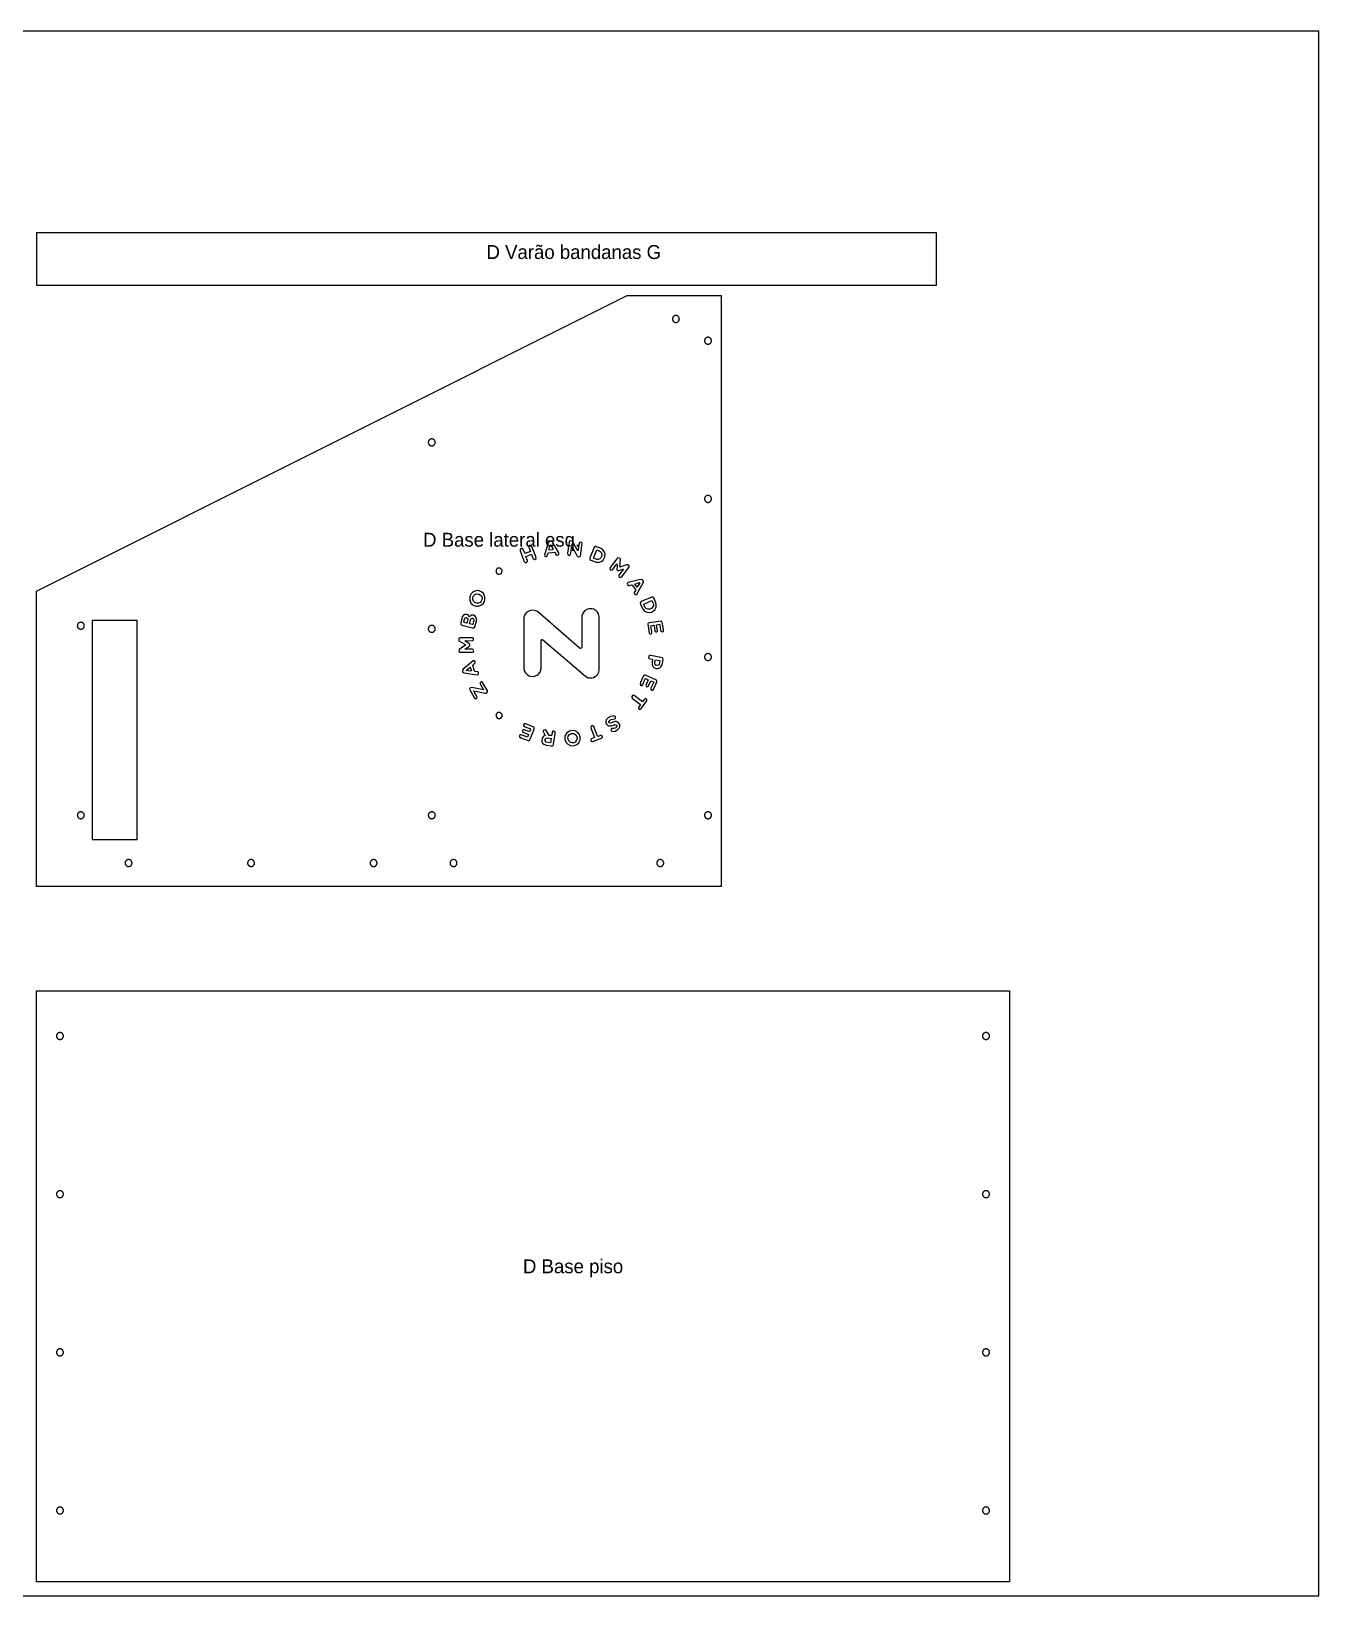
# Model space of a CAD drawing. Header units: millimetres. Extents: x 0 to 2750, y 0 to 900.
# Drawn here: x 559 to 1300, y 0 to 900 of the extents above; entities that cross this region are included whole.
import ezdxf

# ---------------------------------------------------------------- set-up
doc = ezdxf.new("R2010")
doc.units = ezdxf.units.MM
for name, color, linetype in [('CORTE_EXTERNO', 1, 'Continuous'), ('CORTE_INTERNO', 5, 'Continuous'), ('ETIQUETAS_NAO_CORTAR', 8, 'Continuous'), ('GRAVACAO', 3, 'Continuous'), ('MESA_NAO_CORTAR', 8, 'Continuous')]:
    doc.layers.add(name, color=color, linetype=linetype)

msp = doc.modelspace()

# ---------------------------------------------------------------- linework, layer by layer
at = {"layer": 'CORTE_EXTERNO'}
for points in [[(1080, 754), (1080, 784), (562, 784), (562, 754), (1080, 754)], [(562, 408), (562, 578), (902, 748), (956, 748), (956, 408), (562, 408)], [(1122, 8), (562, 8), (562, 348), (1122, 348), (1122, 8)]]:
    msp.add_lwpolyline(points, close=True, dxfattribs=at)
at = {"layer": 'CORTE_INTERNO'}
for points in [[(928.89, 736.16), (928.73, 736.05), (928.59, 735.91), (928.45, 735.77), (928.34, 735.61), (928.24, 735.44), (928.15, 735.27), (928.09, 735.08), (928.04, 734.89), (928.01, 734.7), (928, 734.5), (928.01, 734.3), (928.04, 734.11), (928.09, 733.92), (928.15, 733.73), (928.24, 733.56), (928.34, 733.39), (928.45, 733.23), (928.59, 733.09), (928.73, 732.95), (928.89, 732.84), (929.06, 732.74), (929.23, 732.65), (929.42, 732.59), (929.61, 732.54), (929.8, 732.51), (930, 732.5), (930.2, 732.51), (930.39, 732.54), (930.58, 732.59), (930.77, 732.65), (930.94, 732.74), (931.11, 732.84), (931.27, 732.95), (931.41, 733.09), (931.55, 733.23), (931.66, 733.39), (931.76, 733.56), (931.85, 733.73), (931.91, 733.92), (931.96, 734.11), (931.99, 734.3), (932, 734.5), (931.99, 734.7), (931.96, 734.89), (931.91, 735.08), (931.85, 735.27), (931.76, 735.44), (931.66, 735.61), (931.55, 735.77), (931.41, 735.91), (931.27, 736.05), (931.11, 736.16), (930.94, 736.26), (930.77, 736.35), (930.58, 736.41), (930.39, 736.46), (930.2, 736.49), (930, 736.5), (929.8, 736.49), (929.61, 736.46), (929.42, 736.41), (929.23, 736.35), (929.06, 736.26), (928.89, 736.16)], [(946.65, 722.77), (946.59, 722.58), (946.54, 722.39), (946.51, 722.2), (946.5, 722), (946.51, 721.8), (946.54, 721.61), (946.59, 721.42), (946.65, 721.23), (946.74, 721.06), (946.84, 720.89), (946.95, 720.73), (947.09, 720.59), (947.23, 720.45), (947.39, 720.34), (947.56, 720.24), (947.73, 720.15), (947.92, 720.09), (948.11, 720.04), (948.3, 720.01), (948.5, 720), (948.7, 720.01), (948.89, 720.04), (949.08, 720.09), (949.27, 720.15), (949.44, 720.24), (949.61, 720.34), (949.77, 720.45), (949.91, 720.59), (950.05, 720.73), (950.16, 720.89), (950.26, 721.06), (950.35, 721.23), (950.41, 721.42), (950.46, 721.61), (950.49, 721.8), (950.5, 722), (950.49, 722.2), (950.46, 722.39), (950.41, 722.58), (950.35, 722.77), (950.26, 722.94), (950.16, 723.11), (950.05, 723.27), (949.91, 723.41), (949.77, 723.55), (949.61, 723.66), (949.44, 723.76), (949.27, 723.85), (949.08, 723.91), (948.89, 723.96), (948.7, 723.99), (948.5, 724), (948.3, 723.99), (948.11, 723.96), (947.92, 723.91), (947.73, 723.85), (947.56, 723.76), (947.39, 723.66), (947.23, 723.55), (947.09, 723.41), (946.95, 723.27), (946.84, 723.11), (946.74, 722.94), (946.65, 722.77)], [(789.3, 665.49), (789.11, 665.46), (788.92, 665.41), (788.73, 665.35), (788.56, 665.26), (788.39, 665.16), (788.23, 665.05), (788.09, 664.91), (787.95, 664.77), (787.84, 664.61), (787.74, 664.44), (787.65, 664.27), (787.59, 664.08), (787.54, 663.89), (787.51, 663.7), (787.5, 663.5), (787.51, 663.3), (787.54, 663.11), (787.59, 662.92), (787.65, 662.73), (787.74, 662.56), (787.84, 662.39), (787.95, 662.23), (788.09, 662.09), (788.23, 661.95), (788.39, 661.84), (788.56, 661.74), (788.73, 661.65), (788.92, 661.59), (789.11, 661.54), (789.3, 661.51), (789.5, 661.5), (789.7, 661.51), (789.89, 661.54), (790.08, 661.59), (790.27, 661.65), (790.44, 661.74), (790.61, 661.84), (790.77, 661.95), (790.91, 662.09), (791.05, 662.23), (791.16, 662.39), (791.26, 662.56), (791.35, 662.73), (791.41, 662.92), (791.46, 663.11), (791.49, 663.3), (791.5, 663.5), (791.49, 663.7), (791.46, 663.89), (791.41, 664.08), (791.35, 664.27), (791.26, 664.44), (791.16, 664.61), (791.05, 664.77), (790.91, 664.91), (790.77, 665.05), (790.61, 665.16), (790.44, 665.26), (790.27, 665.35), (790.08, 665.41), (789.89, 665.46), (789.7, 665.49), (789.5, 665.5), (789.3, 665.49)], [(946.59, 631.58), (946.54, 631.39), (946.51, 631.2), (946.5, 631), (946.51, 630.8), (946.54, 630.61), (946.59, 630.42), (946.65, 630.23), (946.74, 630.06), (946.84, 629.89), (946.95, 629.73), (947.09, 629.59), (947.23, 629.45), (947.39, 629.34), (947.56, 629.24), (947.73, 629.15), (947.92, 629.09), (948.11, 629.04), (948.3, 629.01), (948.5, 629), (948.7, 629.01), (948.89, 629.04), (949.08, 629.09), (949.27, 629.15), (949.44, 629.24), (949.61, 629.34), (949.77, 629.45), (949.91, 629.59), (950.05, 629.73), (950.16, 629.89), (950.26, 630.06), (950.35, 630.23), (950.41, 630.42), (950.46, 630.61), (950.49, 630.8), (950.5, 631), (950.49, 631.2), (950.46, 631.39), (950.41, 631.58), (950.35, 631.77), (950.26, 631.94), (950.16, 632.11), (950.05, 632.27), (949.91, 632.41), (949.77, 632.55), (949.61, 632.66), (949.44, 632.76), (949.27, 632.85), (949.08, 632.91), (948.89, 632.96), (948.7, 632.99), (948.5, 633), (948.3, 632.99), (948.11, 632.96), (947.92, 632.91), (947.73, 632.85), (947.56, 632.76), (947.39, 632.66), (947.23, 632.55), (947.09, 632.41), (946.95, 632.27), (946.84, 632.11), (946.74, 631.94), (946.65, 631.77), (946.59, 631.58)], [(586.73, 559.85), (586.56, 559.76), (586.39, 559.66), (586.23, 559.55), (586.09, 559.41), (585.95, 559.27), (585.84, 559.11), (585.74, 558.94), (585.65, 558.77), (585.59, 558.58), (585.54, 558.39), (585.51, 558.2), (585.5, 558), (585.51, 557.8), (585.54, 557.61), (585.59, 557.42), (585.65, 557.23), (585.74, 557.06), (585.84, 556.89), (585.95, 556.73), (586.09, 556.59), (586.23, 556.45), (586.39, 556.34), (586.56, 556.24), (586.73, 556.15), (586.92, 556.09), (587.11, 556.04), (587.3, 556.01), (587.5, 556), (587.7, 556.01), (587.89, 556.04), (588.08, 556.09), (588.27, 556.15), (588.44, 556.24), (588.61, 556.34), (588.77, 556.45), (588.91, 556.59), (589.05, 556.73), (589.16, 556.89), (589.26, 557.06), (589.35, 557.23), (589.41, 557.42), (589.46, 557.61), (589.49, 557.8), (589.5, 558), (589.49, 558.2), (589.46, 558.39), (589.41, 558.58), (589.35, 558.77), (589.26, 558.94), (589.16, 559.11), (589.05, 559.27), (588.91, 559.41), (588.77, 559.55), (588.61, 559.66), (588.44, 559.76), (588.27, 559.85), (588.08, 559.91), (587.89, 559.96), (587.7, 559.99), (587.5, 560), (587.3, 559.99), (587.11, 559.96), (586.92, 559.91), (586.73, 559.85)], [(620, 561), (594, 561), (594, 435), (620, 435), (620, 561)], [(789.11, 558.21), (788.92, 558.16), (788.73, 558.1), (788.56, 558.01), (788.39, 557.91), (788.23, 557.8), (788.09, 557.66), (787.95, 557.52), (787.84, 557.36), (787.74, 557.19), (787.65, 557.02), (787.59, 556.83), (787.54, 556.64), (787.51, 556.45), (787.5, 556.25), (787.51, 556.05), (787.54, 555.86), (787.59, 555.67), (787.65, 555.48), (787.74, 555.31), (787.84, 555.14), (787.95, 554.98), (788.09, 554.84), (788.23, 554.7), (788.39, 554.59), (788.56, 554.49), (788.73, 554.4), (788.92, 554.34), (789.11, 554.29), (789.3, 554.26), (789.5, 554.25), (789.7, 554.26), (789.89, 554.29), (790.08, 554.34), (790.27, 554.4), (790.44, 554.49), (790.61, 554.59), (790.77, 554.7), (790.91, 554.84), (791.05, 554.98), (791.16, 555.14), (791.26, 555.31), (791.35, 555.48), (791.41, 555.67), (791.46, 555.86), (791.49, 556.05), (791.5, 556.25), (791.49, 556.45), (791.46, 556.64), (791.41, 556.83), (791.35, 557.02), (791.26, 557.19), (791.16, 557.36), (791.05, 557.52), (790.91, 557.66), (790.77, 557.8), (790.61, 557.91), (790.44, 558.01), (790.27, 558.1), (790.08, 558.16), (789.89, 558.21), (789.7, 558.24), (789.5, 558.25), (789.3, 558.24), (789.11, 558.21)], [(946.54, 540.39), (946.51, 540.2), (946.5, 540), (946.51, 539.8), (946.54, 539.61), (946.59, 539.42), (946.65, 539.23), (946.74, 539.06), (946.84, 538.89), (946.95, 538.73), (947.09, 538.59), (947.23, 538.45), (947.39, 538.34), (947.56, 538.24), (947.73, 538.15), (947.92, 538.09), (948.11, 538.04), (948.3, 538.01), (948.5, 538), (948.7, 538.01), (948.89, 538.04), (949.08, 538.09), (949.27, 538.15), (949.44, 538.24), (949.61, 538.34), (949.77, 538.45), (949.91, 538.59), (950.05, 538.73), (950.16, 538.89), (950.26, 539.06), (950.35, 539.23), (950.41, 539.42), (950.46, 539.61), (950.49, 539.8), (950.5, 540), (950.49, 540.2), (950.46, 540.39), (950.41, 540.58), (950.35, 540.77), (950.26, 540.94), (950.16, 541.11), (950.05, 541.27), (949.91, 541.41), (949.77, 541.55), (949.61, 541.66), (949.44, 541.76), (949.27, 541.85), (949.08, 541.91), (948.89, 541.96), (948.7, 541.99), (948.5, 542), (948.3, 541.99), (948.11, 541.96), (947.92, 541.91), (947.73, 541.85), (947.56, 541.76), (947.39, 541.66), (947.23, 541.55), (947.09, 541.41), (946.95, 541.27), (946.84, 541.11), (946.74, 540.94), (946.65, 540.77), (946.59, 540.58), (946.54, 540.39)], [(586.56, 450.76), (586.39, 450.66), (586.23, 450.55), (586.09, 450.41), (585.95, 450.27), (585.84, 450.11), (585.74, 449.94), (585.65, 449.77), (585.59, 449.58), (585.54, 449.39), (585.51, 449.2), (585.5, 449), (585.51, 448.8), (585.54, 448.61), (585.59, 448.42), (585.65, 448.23), (585.74, 448.06), (585.84, 447.89), (585.95, 447.73), (586.09, 447.59), (586.23, 447.45), (586.39, 447.34), (586.56, 447.24), (586.73, 447.15), (586.92, 447.09), (587.11, 447.04), (587.3, 447.01), (587.5, 447), (587.7, 447.01), (587.89, 447.04), (588.08, 447.09), (588.27, 447.15), (588.44, 447.24), (588.61, 447.34), (588.77, 447.45), (588.91, 447.59), (589.05, 447.73), (589.16, 447.89), (589.26, 448.06), (589.35, 448.23), (589.41, 448.42), (589.46, 448.61), (589.49, 448.8), (589.5, 449), (589.49, 449.2), (589.46, 449.39), (589.41, 449.58), (589.35, 449.77), (589.26, 449.94), (589.16, 450.11), (589.05, 450.27), (588.91, 450.41), (588.77, 450.55), (588.61, 450.66), (588.44, 450.76), (588.27, 450.85), (588.08, 450.91), (587.89, 450.96), (587.7, 450.99), (587.5, 451), (587.3, 450.99), (587.11, 450.96), (586.92, 450.91), (586.73, 450.85), (586.56, 450.76)], [(788.92, 450.91), (788.73, 450.85), (788.56, 450.76), (788.39, 450.66), (788.23, 450.55), (788.09, 450.41), (787.95, 450.27), (787.84, 450.11), (787.74, 449.94), (787.65, 449.77), (787.59, 449.58), (787.54, 449.39), (787.51, 449.2), (787.5, 449), (787.51, 448.8), (787.54, 448.61), (787.59, 448.42), (787.65, 448.23), (787.74, 448.06), (787.84, 447.89), (787.95, 447.73), (788.09, 447.59), (788.23, 447.45), (788.39, 447.34), (788.56, 447.24), (788.73, 447.15), (788.92, 447.09), (789.11, 447.04), (789.3, 447.01), (789.5, 447), (789.7, 447.01), (789.89, 447.04), (790.08, 447.09), (790.27, 447.15), (790.44, 447.24), (790.61, 447.34), (790.77, 447.45), (790.91, 447.59), (791.05, 447.73), (791.16, 447.89), (791.26, 448.06), (791.35, 448.23), (791.41, 448.42), (791.46, 448.61), (791.49, 448.8), (791.5, 449), (791.49, 449.2), (791.46, 449.39), (791.41, 449.58), (791.35, 449.77), (791.26, 449.94), (791.16, 450.11), (791.05, 450.27), (790.91, 450.41), (790.77, 450.55), (790.61, 450.66), (790.44, 450.76), (790.27, 450.85), (790.08, 450.91), (789.89, 450.96), (789.7, 450.99), (789.5, 451), (789.3, 450.99), (789.11, 450.96), (788.92, 450.91)], [(946.51, 449.2), (946.5, 449), (946.51, 448.8), (946.54, 448.61), (946.59, 448.42), (946.65, 448.23), (946.74, 448.06), (946.84, 447.89), (946.95, 447.73), (947.09, 447.59), (947.23, 447.45), (947.39, 447.34), (947.56, 447.24), (947.73, 447.15), (947.92, 447.09), (948.11, 447.04), (948.3, 447.01), (948.5, 447), (948.7, 447.01), (948.89, 447.04), (949.08, 447.09), (949.27, 447.15), (949.44, 447.24), (949.61, 447.34), (949.77, 447.45), (949.91, 447.59), (950.05, 447.73), (950.16, 447.89), (950.26, 448.06), (950.35, 448.23), (950.41, 448.42), (950.46, 448.61), (950.49, 448.8), (950.5, 449), (950.49, 449.2), (950.46, 449.39), (950.41, 449.58), (950.35, 449.77), (950.26, 449.94), (950.16, 450.11), (950.05, 450.27), (949.91, 450.41), (949.77, 450.55), (949.61, 450.66), (949.44, 450.76), (949.27, 450.85), (949.08, 450.91), (948.89, 450.96), (948.7, 450.99), (948.5, 451), (948.3, 450.99), (948.11, 450.96), (947.92, 450.91), (947.73, 450.85), (947.56, 450.76), (947.39, 450.66), (947.23, 450.55), (947.09, 450.41), (946.95, 450.27), (946.84, 450.11), (946.74, 449.94), (946.65, 449.77), (946.59, 449.58), (946.54, 449.39), (946.51, 449.2)], [(613.73, 423.05), (613.59, 422.91), (613.45, 422.77), (613.34, 422.61), (613.24, 422.44), (613.15, 422.27), (613.09, 422.08), (613.04, 421.89), (613.01, 421.7), (613, 421.5), (613.01, 421.3), (613.04, 421.11), (613.09, 420.92), (613.15, 420.73), (613.24, 420.56), (613.34, 420.39), (613.45, 420.23), (613.59, 420.09), (613.73, 419.95), (613.89, 419.84), (614.06, 419.74), (614.23, 419.65), (614.42, 419.59), (614.61, 419.54), (614.8, 419.51), (615, 419.5), (615.2, 419.51), (615.39, 419.54), (615.58, 419.59), (615.77, 419.65), (615.94, 419.74), (616.11, 419.84), (616.27, 419.95), (616.41, 420.09), (616.55, 420.23), (616.66, 420.39), (616.76, 420.56), (616.85, 420.73), (616.91, 420.92), (616.96, 421.11), (616.99, 421.3), (617, 421.5), (616.99, 421.7), (616.96, 421.89), (616.91, 422.08), (616.85, 422.27), (616.76, 422.44), (616.66, 422.61), (616.55, 422.77), (616.41, 422.91), (616.27, 423.05), (616.11, 423.16), (615.94, 423.26), (615.77, 423.35), (615.58, 423.41), (615.39, 423.46), (615.2, 423.49), (615, 423.5), (614.8, 423.49), (614.61, 423.46), (614.42, 423.41), (614.23, 423.35), (614.06, 423.26), (613.89, 423.16), (613.73, 423.05)], [(684.09, 422.91), (683.95, 422.77), (683.84, 422.61), (683.74, 422.44), (683.65, 422.27), (683.59, 422.08), (683.54, 421.89), (683.51, 421.7), (683.5, 421.5), (683.51, 421.3), (683.54, 421.11), (683.59, 420.92), (683.65, 420.73), (683.74, 420.56), (683.84, 420.39), (683.95, 420.23), (684.09, 420.09), (684.23, 419.95), (684.39, 419.84), (684.56, 419.74), (684.73, 419.65), (684.92, 419.59), (685.11, 419.54), (685.3, 419.51), (685.5, 419.5), (685.7, 419.51), (685.89, 419.54), (686.08, 419.59), (686.27, 419.65), (686.44, 419.74), (686.61, 419.84), (686.77, 419.95), (686.91, 420.09), (687.05, 420.23), (687.16, 420.39), (687.26, 420.56), (687.35, 420.73), (687.41, 420.92), (687.46, 421.11), (687.49, 421.3), (687.5, 421.5), (687.49, 421.7), (687.46, 421.89), (687.41, 422.08), (687.35, 422.27), (687.26, 422.44), (687.16, 422.61), (687.05, 422.77), (686.91, 422.91), (686.77, 423.05), (686.61, 423.16), (686.44, 423.26), (686.27, 423.35), (686.08, 423.41), (685.89, 423.46), (685.7, 423.49), (685.5, 423.5), (685.3, 423.49), (685.11, 423.46), (684.92, 423.41), (684.73, 423.35), (684.56, 423.26), (684.39, 423.16), (684.23, 423.05), (684.09, 422.91)], [(754.45, 422.77), (754.34, 422.61), (754.24, 422.44), (754.15, 422.27), (754.09, 422.08), (754.04, 421.89), (754.01, 421.7), (754, 421.5), (754.01, 421.3), (754.04, 421.11), (754.09, 420.92), (754.15, 420.73), (754.24, 420.56), (754.34, 420.39), (754.45, 420.23), (754.59, 420.09), (754.73, 419.95), (754.89, 419.84), (755.06, 419.74), (755.23, 419.65), (755.42, 419.59), (755.61, 419.54), (755.8, 419.51), (756, 419.5), (756.2, 419.51), (756.39, 419.54), (756.58, 419.59), (756.77, 419.65), (756.94, 419.74), (757.11, 419.84), (757.27, 419.95), (757.41, 420.09), (757.55, 420.23), (757.66, 420.39), (757.76, 420.56), (757.85, 420.73), (757.91, 420.92), (757.96, 421.11), (757.99, 421.3), (758, 421.5), (757.99, 421.7), (757.96, 421.89), (757.91, 422.08), (757.85, 422.27), (757.76, 422.44), (757.66, 422.61), (757.55, 422.77), (757.41, 422.91), (757.27, 423.05), (757.11, 423.16), (756.94, 423.26), (756.77, 423.35), (756.58, 423.41), (756.39, 423.46), (756.2, 423.49), (756, 423.5), (755.8, 423.49), (755.61, 423.46), (755.42, 423.41), (755.23, 423.35), (755.06, 423.26), (754.89, 423.16), (754.73, 423.05), (754.59, 422.91), (754.45, 422.77)], [(800.34, 422.61), (800.24, 422.44), (800.15, 422.27), (800.09, 422.08), (800.04, 421.89), (800.01, 421.7), (800, 421.5), (800.01, 421.3), (800.04, 421.11), (800.09, 420.92), (800.15, 420.73), (800.24, 420.56), (800.34, 420.39), (800.45, 420.23), (800.59, 420.09), (800.73, 419.95), (800.89, 419.84), (801.06, 419.74), (801.23, 419.65), (801.42, 419.59), (801.61, 419.54), (801.8, 419.51), (802, 419.5), (802.2, 419.51), (802.39, 419.54), (802.58, 419.59), (802.77, 419.65), (802.94, 419.74), (803.11, 419.84), (803.27, 419.95), (803.41, 420.09), (803.55, 420.23), (803.66, 420.39), (803.76, 420.56), (803.85, 420.73), (803.91, 420.92), (803.96, 421.11), (803.99, 421.3), (804, 421.5), (803.99, 421.7), (803.96, 421.89), (803.91, 422.08), (803.85, 422.27), (803.76, 422.44), (803.66, 422.61), (803.55, 422.77), (803.41, 422.91), (803.27, 423.05), (803.11, 423.16), (802.94, 423.26), (802.77, 423.35), (802.58, 423.41), (802.39, 423.46), (802.2, 423.49), (802, 423.5), (801.8, 423.49), (801.61, 423.46), (801.42, 423.41), (801.23, 423.35), (801.06, 423.26), (800.89, 423.16), (800.73, 423.05), (800.59, 422.91), (800.45, 422.77), (800.34, 422.61)], [(919.24, 422.44), (919.15, 422.27), (919.09, 422.08), (919.04, 421.89), (919.01, 421.7), (919, 421.5), (919.01, 421.3), (919.04, 421.11), (919.09, 420.92), (919.15, 420.73), (919.24, 420.56), (919.34, 420.39), (919.45, 420.23), (919.59, 420.09), (919.73, 419.95), (919.89, 419.84), (920.06, 419.74), (920.23, 419.65), (920.42, 419.59), (920.61, 419.54), (920.8, 419.51), (921, 419.5), (921.2, 419.51), (921.39, 419.54), (921.58, 419.59), (921.77, 419.65), (921.94, 419.74), (922.11, 419.84), (922.27, 419.95), (922.41, 420.09), (922.55, 420.23), (922.66, 420.39), (922.76, 420.56), (922.85, 420.73), (922.91, 420.92), (922.96, 421.11), (922.99, 421.3), (923, 421.5), (922.99, 421.7), (922.96, 421.89), (922.91, 422.08), (922.85, 422.27), (922.76, 422.44), (922.66, 422.61), (922.55, 422.77), (922.41, 422.91), (922.27, 423.05), (922.11, 423.16), (921.94, 423.26), (921.77, 423.35), (921.58, 423.41), (921.39, 423.46), (921.2, 423.49), (921, 423.5), (920.8, 423.49), (920.61, 423.46), (920.42, 423.41), (920.23, 423.35), (920.06, 423.26), (919.89, 423.16), (919.73, 423.05), (919.59, 422.91), (919.45, 422.77), (919.34, 422.61), (919.24, 422.44)], [(577.26, 322.94), (577.16, 323.11), (577.05, 323.27), (576.91, 323.41), (576.77, 323.55), (576.61, 323.66), (576.44, 323.76), (576.27, 323.85), (576.08, 323.91), (575.89, 323.96), (575.7, 323.99), (575.5, 324), (575.3, 323.99), (575.11, 323.96), (574.92, 323.91), (574.73, 323.85), (574.56, 323.76), (574.39, 323.66), (574.23, 323.55), (574.09, 323.41), (573.95, 323.27), (573.84, 323.11), (573.74, 322.94), (573.65, 322.77), (573.59, 322.58), (573.54, 322.39), (573.51, 322.2), (573.5, 322), (573.51, 321.8), (573.54, 321.61), (573.59, 321.42), (573.65, 321.23), (573.74, 321.06), (573.84, 320.89), (573.95, 320.73), (574.09, 320.59), (574.23, 320.45), (574.39, 320.34), (574.56, 320.24), (574.73, 320.15), (574.92, 320.09), (575.11, 320.04), (575.3, 320.01), (575.5, 320), (575.7, 320.01), (575.89, 320.04), (576.08, 320.09), (576.27, 320.15), (576.44, 320.24), (576.61, 320.34), (576.77, 320.45), (576.91, 320.59), (577.05, 320.73), (577.16, 320.89), (577.26, 321.06), (577.35, 321.23), (577.41, 321.42), (577.46, 321.61), (577.49, 321.8), (577.5, 322), (577.49, 322.2), (577.46, 322.39), (577.41, 322.58), (577.35, 322.77), (577.26, 322.94)], [(1110.49, 322.2), (1110.46, 322.39), (1110.41, 322.58), (1110.35, 322.77), (1110.26, 322.94), (1110.16, 323.11), (1110.05, 323.27), (1109.91, 323.41), (1109.77, 323.55), (1109.61, 323.66), (1109.44, 323.76), (1109.27, 323.85), (1109.08, 323.91), (1108.89, 323.96), (1108.7, 323.99), (1108.5, 324), (1108.3, 323.99), (1108.11, 323.96), (1107.92, 323.91), (1107.73, 323.85), (1107.56, 323.76), (1107.39, 323.66), (1107.23, 323.55), (1107.09, 323.41), (1106.95, 323.27), (1106.84, 323.11), (1106.74, 322.94), (1106.65, 322.77), (1106.59, 322.58), (1106.54, 322.39), (1106.51, 322.2), (1106.5, 322), (1106.51, 321.8), (1106.54, 321.61), (1106.59, 321.42), (1106.65, 321.23), (1106.74, 321.06), (1106.84, 320.89), (1106.95, 320.73), (1107.09, 320.59), (1107.23, 320.45), (1107.39, 320.34), (1107.56, 320.24), (1107.73, 320.15), (1107.92, 320.09), (1108.11, 320.04), (1108.3, 320.01), (1108.5, 320), (1108.7, 320.01), (1108.89, 320.04), (1109.08, 320.09), (1109.27, 320.15), (1109.44, 320.24), (1109.61, 320.34), (1109.77, 320.45), (1109.91, 320.59), (1110.05, 320.73), (1110.16, 320.89), (1110.26, 321.06), (1110.35, 321.23), (1110.41, 321.42), (1110.46, 321.61), (1110.49, 321.8), (1110.5, 322), (1110.49, 322.2)], [(577.16, 232.11), (577.05, 232.27), (576.91, 232.41), (576.77, 232.55), (576.61, 232.66), (576.44, 232.76), (576.27, 232.85), (576.08, 232.91), (575.89, 232.96), (575.7, 232.99), (575.5, 233), (575.3, 232.99), (575.11, 232.96), (574.92, 232.91), (574.73, 232.85), (574.56, 232.76), (574.39, 232.66), (574.23, 232.55), (574.09, 232.41), (573.95, 232.27), (573.84, 232.11), (573.74, 231.94), (573.65, 231.77), (573.59, 231.58), (573.54, 231.39), (573.51, 231.2), (573.5, 231), (573.51, 230.8), (573.54, 230.61), (573.59, 230.42), (573.65, 230.23), (573.74, 230.06), (573.84, 229.89), (573.95, 229.73), (574.09, 229.59), (574.23, 229.45), (574.39, 229.34), (574.56, 229.24), (574.73, 229.15), (574.92, 229.09), (575.11, 229.04), (575.3, 229.01), (575.5, 229), (575.7, 229.01), (575.89, 229.04), (576.08, 229.09), (576.27, 229.15), (576.44, 229.24), (576.61, 229.34), (576.77, 229.45), (576.91, 229.59), (577.05, 229.73), (577.16, 229.89), (577.26, 230.06), (577.35, 230.23), (577.41, 230.42), (577.46, 230.61), (577.49, 230.8), (577.5, 231), (577.49, 231.2), (577.46, 231.39), (577.41, 231.58), (577.35, 231.77), (577.26, 231.94), (577.16, 232.11)], [(1110.46, 231.39), (1110.41, 231.58), (1110.35, 231.77), (1110.26, 231.94), (1110.16, 232.11), (1110.05, 232.27), (1109.91, 232.41), (1109.77, 232.55), (1109.61, 232.66), (1109.44, 232.76), (1109.27, 232.85), (1109.08, 232.91), (1108.89, 232.96), (1108.7, 232.99), (1108.5, 233), (1108.3, 232.99), (1108.11, 232.96), (1107.92, 232.91), (1107.73, 232.85), (1107.56, 232.76), (1107.39, 232.66), (1107.23, 232.55), (1107.09, 232.41), (1106.95, 232.27), (1106.84, 232.11), (1106.74, 231.94), (1106.65, 231.77), (1106.59, 231.58), (1106.54, 231.39), (1106.51, 231.2), (1106.5, 231), (1106.51, 230.8), (1106.54, 230.61), (1106.59, 230.42), (1106.65, 230.23), (1106.74, 230.06), (1106.84, 229.89), (1106.95, 229.73), (1107.09, 229.59), (1107.23, 229.45), (1107.39, 229.34), (1107.56, 229.24), (1107.73, 229.15), (1107.92, 229.09), (1108.11, 229.04), (1108.3, 229.01), (1108.5, 229), (1108.7, 229.01), (1108.89, 229.04), (1109.08, 229.09), (1109.27, 229.15), (1109.44, 229.24), (1109.61, 229.34), (1109.77, 229.45), (1109.91, 229.59), (1110.05, 229.73), (1110.16, 229.89), (1110.26, 230.06), (1110.35, 230.23), (1110.41, 230.42), (1110.46, 230.61), (1110.49, 230.8), (1110.5, 231), (1110.49, 231.2), (1110.46, 231.39)], [(577.05, 141.27), (576.91, 141.41), (576.77, 141.55), (576.61, 141.66), (576.44, 141.76), (576.27, 141.85), (576.08, 141.91), (575.89, 141.96), (575.7, 141.99), (575.5, 142), (575.3, 141.99), (575.11, 141.96), (574.92, 141.91), (574.73, 141.85), (574.56, 141.76), (574.39, 141.66), (574.23, 141.55), (574.09, 141.41), (573.95, 141.27), (573.84, 141.11), (573.74, 140.94), (573.65, 140.77), (573.59, 140.58), (573.54, 140.39), (573.51, 140.2), (573.5, 140), (573.51, 139.8), (573.54, 139.61), (573.59, 139.42), (573.65, 139.23), (573.74, 139.06), (573.84, 138.89), (573.95, 138.73), (574.09, 138.59), (574.23, 138.45), (574.39, 138.34), (574.56, 138.24), (574.73, 138.15), (574.92, 138.09), (575.11, 138.04), (575.3, 138.01), (575.5, 138), (575.7, 138.01), (575.89, 138.04), (576.08, 138.09), (576.27, 138.15), (576.44, 138.24), (576.61, 138.34), (576.77, 138.45), (576.91, 138.59), (577.05, 138.73), (577.16, 138.89), (577.26, 139.06), (577.35, 139.23), (577.41, 139.42), (577.46, 139.61), (577.49, 139.8), (577.5, 140), (577.49, 140.2), (577.46, 140.39), (577.41, 140.58), (577.35, 140.77), (577.26, 140.94), (577.16, 141.11), (577.05, 141.27)], [(1110.41, 140.58), (1110.35, 140.77), (1110.26, 140.94), (1110.16, 141.11), (1110.05, 141.27), (1109.91, 141.41), (1109.77, 141.55), (1109.61, 141.66), (1109.44, 141.76), (1109.27, 141.85), (1109.08, 141.91), (1108.89, 141.96), (1108.7, 141.99), (1108.5, 142), (1108.3, 141.99), (1108.11, 141.96), (1107.92, 141.91), (1107.73, 141.85), (1107.56, 141.76), (1107.39, 141.66), (1107.23, 141.55), (1107.09, 141.41), (1106.95, 141.27), (1106.84, 141.11), (1106.74, 140.94), (1106.65, 140.77), (1106.59, 140.58), (1106.54, 140.39), (1106.51, 140.2), (1106.5, 140), (1106.51, 139.8), (1106.54, 139.61), (1106.59, 139.42), (1106.65, 139.23), (1106.74, 139.06), (1106.84, 138.89), (1106.95, 138.73), (1107.09, 138.59), (1107.23, 138.45), (1107.39, 138.34), (1107.56, 138.24), (1107.73, 138.15), (1107.92, 138.09), (1108.11, 138.04), (1108.3, 138.01), (1108.5, 138), (1108.7, 138.01), (1108.89, 138.04), (1109.08, 138.09), (1109.27, 138.15), (1109.44, 138.24), (1109.61, 138.34), (1109.77, 138.45), (1109.91, 138.59), (1110.05, 138.73), (1110.16, 138.89), (1110.26, 139.06), (1110.35, 139.23), (1110.41, 139.42), (1110.46, 139.61), (1110.49, 139.8), (1110.5, 140), (1110.49, 140.2), (1110.46, 140.39), (1110.41, 140.58)], [(576.91, 50.41), (576.77, 50.55), (576.61, 50.66), (576.44, 50.76), (576.27, 50.85), (576.08, 50.91), (575.89, 50.96), (575.7, 50.99), (575.5, 51), (575.3, 50.99), (575.11, 50.96), (574.92, 50.91), (574.73, 50.85), (574.56, 50.76), (574.39, 50.66), (574.23, 50.55), (574.09, 50.41), (573.95, 50.27), (573.84, 50.11), (573.74, 49.94), (573.65, 49.77), (573.59, 49.58), (573.54, 49.39), (573.51, 49.2), (573.5, 49), (573.51, 48.8), (573.54, 48.61), (573.59, 48.42), (573.65, 48.23), (573.74, 48.06), (573.84, 47.89), (573.95, 47.73), (574.09, 47.59), (574.23, 47.45), (574.39, 47.34), (574.56, 47.24), (574.73, 47.15), (574.92, 47.09), (575.11, 47.04), (575.3, 47.01), (575.5, 47), (575.7, 47.01), (575.89, 47.04), (576.08, 47.09), (576.27, 47.15), (576.44, 47.24), (576.61, 47.34), (576.77, 47.45), (576.91, 47.59), (577.05, 47.73), (577.16, 47.89), (577.26, 48.06), (577.35, 48.23), (577.41, 48.42), (577.46, 48.61), (577.49, 48.8), (577.5, 49), (577.49, 49.2), (577.46, 49.39), (577.41, 49.58), (577.35, 49.77), (577.26, 49.94), (577.16, 50.11), (577.05, 50.27), (576.91, 50.41)], [(1110.35, 49.77), (1110.26, 49.94), (1110.16, 50.11), (1110.05, 50.27), (1109.91, 50.41), (1109.77, 50.55), (1109.61, 50.66), (1109.44, 50.76), (1109.27, 50.85), (1109.08, 50.91), (1108.89, 50.96), (1108.7, 50.99), (1108.5, 51), (1108.3, 50.99), (1108.11, 50.96), (1107.92, 50.91), (1107.73, 50.85), (1107.56, 50.76), (1107.39, 50.66), (1107.23, 50.55), (1107.09, 50.41), (1106.95, 50.27), (1106.84, 50.11), (1106.74, 49.94), (1106.65, 49.77), (1106.59, 49.58), (1106.54, 49.39), (1106.51, 49.2), (1106.5, 49), (1106.51, 48.8), (1106.54, 48.61), (1106.59, 48.42), (1106.65, 48.23), (1106.74, 48.06), (1106.84, 47.89), (1106.95, 47.73), (1107.09, 47.59), (1107.23, 47.45), (1107.39, 47.34), (1107.56, 47.24), (1107.73, 47.15), (1107.92, 47.09), (1108.11, 47.04), (1108.3, 47.01), (1108.5, 47), (1108.7, 47.01), (1108.89, 47.04), (1109.08, 47.09), (1109.27, 47.15), (1109.44, 47.24), (1109.61, 47.34), (1109.77, 47.45), (1109.91, 47.59), (1110.05, 47.73), (1110.16, 47.89), (1110.26, 48.06), (1110.35, 48.23), (1110.41, 48.42), (1110.46, 48.61), (1110.49, 48.8), (1110.5, 49), (1110.49, 49.2), (1110.46, 49.39), (1110.41, 49.58), (1110.35, 49.77)]]:
    msp.add_lwpolyline(points, close=True, dxfattribs=at)
at = {"layer": 'GRAVACAO'}
for points in [[(843.98, 594.36), (844.58, 594.96), (844.58, 595.46), (843.68, 597.87), (846.49, 599.07), (846.99, 599.07), (847.69, 596.97), (848.2, 596.26), (848.8, 596.16), (849.5, 596.66), (849.4, 597.77), (847.19, 603.69), (846.79, 604.19), (845.99, 604.29), (845.39, 603.69), (845.39, 603.19), (846.29, 600.78), (843.28, 599.57), (842.98, 599.68), (842.18, 601.88), (841.77, 602.38), (841.17, 602.48), (840.47, 601.98), (840.47, 601.08), (842.78, 594.96), (843.28, 594.36), (843.98, 594.36)], [(861.04, 598.87), (861.44, 598.57), (862.04, 598.57), (862.65, 599.17), (862.55, 599.88), (858.73, 606.4), (858.13, 606.8), (857.03, 606.6), (856.52, 605.8), (854.32, 598.67), (854.52, 598.07), (854.82, 597.87), (855.52, 597.87), (855.92, 598.17), (856.52, 599.98), (860.14, 600.38), (861.04, 598.87)], [(859.13, 601.78), (857.13, 601.58), (857.03, 601.98), (857.73, 604.29), (857.93, 604.49), (859.33, 601.98), (859.13, 601.78)], [(873.18, 598.17), (873.78, 597.67), (874.69, 597.77), (875.09, 598.27), (875.89, 603.99), (875.99, 605.49), (875.79, 605.9), (874.79, 606.1), (874.28, 605.6), (873.58, 601.08), (870.57, 606.4), (869.67, 606.9), (868.87, 606.7), (868.57, 606.1), (867.66, 599.68), (867.76, 598.77), (868.67, 598.37), (869.37, 598.87), (870.07, 603.59), (873.18, 598.17)], [(888.13, 595.76), (889.14, 597.57), (889.24, 599.37), (888.73, 600.78), (887.93, 601.78), (886.93, 602.48), (884.02, 603.69), (883.42, 603.59), (882.91, 602.99), (880.51, 597.17), (880.51, 596.16), (881.01, 595.76), (884.22, 594.56), (885.92, 594.56), (887.23, 595.06), (888.13, 595.76)], [(887.43, 598.57), (886.93, 597.27), (886.23, 596.56), (885.32, 596.16), (884.42, 596.16), (882.51, 596.97), (884.42, 601.68), (885.92, 601.18), (886.93, 600.38), (887.43, 599.27), (887.43, 598.57)], [(895.96, 590.14), (896.36, 589.74), (897.16, 589.74), (899.57, 590.64), (899.87, 590.54), (897.26, 587.13), (897.26, 586.43), (897.76, 585.93), (898.47, 585.93), (898.87, 586.23), (903.08, 591.85), (903.08, 592.55), (902.38, 593.15), (901.68, 593.15), (897.66, 591.65), (898.07, 596.16), (897.86, 596.66), (897.46, 596.97), (896.66, 597.07), (896.06, 596.56), (892.15, 591.45), (891.94, 590.54), (892.65, 589.94), (893.45, 590.14), (896.06, 593.55), (896.16, 592.85), (895.96, 590.14)], [(829.83, 588.54), (829.93, 589.94), (829.53, 590.64), (828.93, 591.05), (827.53, 591.05), (827.02, 590.74), (826.52, 590.04), (826.52, 588.74), (827.12, 587.94), (827.73, 587.63), (828.73, 587.63), (829.43, 588.04), (829.83, 588.54)], [(818.19, 569.97), (819.2, 570.98), (819.8, 571.98), (820.1, 572.98), (820.1, 574.69), (819.3, 576.5), (818.19, 577.5), (817.19, 578), (816.29, 578.2), (814.78, 578.1), (813.38, 577.5), (812.17, 576.3), (811.47, 574.79), (811.37, 572.78), (812.07, 571.08), (813.08, 570.07), (814.88, 569.27), (816.49, 569.27), (818.19, 569.97)], [(816.59, 576.2), (817.59, 575.59), (818.09, 574.99), (818.5, 573.89), (818.4, 572.98), (817.99, 572.18), (817.29, 571.48), (816.39, 571.08), (815.39, 571.08), (814.38, 571.48), (813.58, 572.18), (813.08, 573.19), (813.08, 574.39), (813.48, 575.19), (814.28, 575.99), (815.49, 576.4), (816.59, 576.2)], [(904.79, 581.41), (906.9, 578.7), (906.09, 577.1), (906.09, 576.5), (906.49, 575.99), (907, 575.89), (907.5, 576.1), (911.31, 583.12), (911.31, 583.72), (910.71, 584.52), (909.7, 584.62), (902.48, 582.82), (902.08, 582.42), (901.98, 581.91), (902.58, 581.21), (903.28, 581.21), (904.49, 581.61), (904.79, 581.41)], [(907.7, 580.21), (906.39, 582.02), (909.1, 582.82), (909.2, 582.62), (907.7, 580.21)], [(848.6, 528.94), (850.1, 529.54), (850.81, 530.04), (851.81, 531.24), (852.51, 533.15), (852.51, 549.51), (852.91, 550.01), (853.31, 550.11), (877.9, 528.94), (879.6, 528.13), (881.61, 528.03), (882.51, 528.23), (884.12, 529.14), (885.12, 530.24), (885.62, 531.24), (885.92, 532.45), (885.92, 563.35), (885.52, 564.86), (884.92, 565.86), (884.02, 566.76), (882.81, 567.47), (881.81, 567.77), (880, 567.77), (878.7, 567.37), (877.5, 566.56), (876.29, 564.96), (875.89, 563.75), (875.89, 545.59), (875.29, 544.89), (874.99, 544.89), (874.39, 545.29), (850.3, 566.16), (848.7, 566.86), (846.89, 566.96), (845.69, 566.66), (844.28, 565.86), (843.08, 564.46), (842.48, 562.75), (842.48, 533.05), (842.88, 531.74), (843.58, 530.64), (844.58, 529.74), (845.49, 529.24), (846.39, 528.94), (847.8, 528.84), (848.6, 528.94)], [(915.02, 565.66), (915.93, 565.86), (916.93, 566.36), (917.83, 567.16), (918.64, 568.77), (918.74, 570.18), (918.53, 571.18), (917.33, 574.09), (916.83, 574.49), (916.13, 574.49), (910.11, 571.88), (909.5, 571.18), (909.7, 570.28), (911.21, 567.27), (912.01, 566.46), (913.42, 565.76), (915.02, 565.66)], [(915.93, 567.97), (915.02, 567.57), (913.92, 567.47), (913.12, 567.77), (912.21, 568.67), (911.51, 570.38), (916.13, 572.48), (917.03, 570.58), (917.03, 569.47), (916.63, 568.67), (915.93, 567.97)], [(814.38, 557.43), (815.18, 560.74), (815.28, 561.85), (815.08, 562.85), (814.38, 563.75), (813.78, 564.05), (812.27, 564.05), (811.17, 563.05), (810.87, 563.75), (810.37, 564.26), (809.67, 564.56), (808.56, 564.56), (807.96, 564.26), (807.06, 563.05), (806.15, 559.54), (806.15, 558.94), (806.76, 558.34), (812.98, 556.83), (813.88, 556.83), (814.38, 557.43)], [(809.77, 562.65), (810.17, 562.25), (810.27, 561.75), (809.77, 559.54), (809.57, 559.44), (808.06, 559.84), (807.96, 560.34), (808.56, 562.35), (809.06, 562.75), (809.77, 562.65)], [(813.18, 562.35), (813.58, 561.95), (813.68, 561.14), (813.08, 558.74), (812.88, 558.64), (811.27, 559.04), (811.17, 559.34), (811.97, 562.05), (812.58, 562.45), (813.18, 562.35)], [(916.13, 554.72), (915.52, 557.73), (915.62, 558.03), (917.13, 558.34), (917.43, 558.13), (917.93, 554.92), (918.23, 554.52), (918.94, 554.42), (919.44, 554.92), (918.94, 558.54), (920.64, 558.84), (921.34, 554.92), (922.05, 554.42), (922.65, 554.62), (922.85, 554.92), (922.85, 555.93), (922.15, 560.04), (921.55, 560.74), (914.82, 559.74), (914.02, 559.44), (913.82, 559.14), (914.62, 553.72), (915.22, 553.22), (915.83, 553.32), (916.13, 553.72), (916.13, 554.72)], [(805.25, 544.39), (805.15, 543.28), (805.55, 542.78), (812.98, 542.78), (813.48, 543.08), (813.68, 543.59), (813.38, 544.39), (812.88, 544.59), (808.56, 544.59), (810.87, 546.09), (811.37, 546.6), (811.37, 547.3), (811.17, 547.6), (808.46, 549.3), (813.08, 549.51), (813.48, 549.91), (813.48, 550.71), (813.18, 551.11), (805.65, 551.11), (805.25, 550.91), (805.05, 550.61), (805.15, 549.4), (809.16, 547), (805.25, 544.39)], [(916.33, 537.16), (916.33, 535.76), (916.73, 534.65), (917.23, 534.05), (918.43, 533.45), (919.54, 533.35), (920.74, 533.75), (921.44, 534.35), (922.05, 535.56), (922.65, 538.47), (922.55, 539.17), (922.25, 539.47), (915.52, 540.88), (914.82, 540.88), (914.42, 540.57), (914.32, 539.57), (914.72, 539.17), (916.43, 538.87), (916.63, 538.67), (916.33, 537.16)], [(816.39, 531.04), (815.99, 531.44), (814.28, 531.64), (814.08, 531.85), (813.08, 535.26), (814.58, 536.66), (814.48, 537.56), (814.08, 537.87), (813.28, 537.77), (807.56, 533.05), (807.16, 532.45), (807.26, 531.44), (808.16, 530.84), (815.18, 529.84), (816.09, 529.94), (816.39, 530.34), (816.39, 531.04)], [(811.67, 534.25), (812.38, 532.05), (811.67, 531.95), (809.36, 532.35), (811.67, 534.25)], [(920.44, 535.96), (919.94, 535.36), (919.14, 535.16), (918.53, 535.36), (917.93, 536.16), (917.93, 537.16), (918.33, 538.47), (920.54, 538.07), (920.84, 537.87), (920.44, 535.96)], [(815.49, 516.39), (815.59, 516.89), (813.68, 520.31), (813.78, 520.51), (820.2, 519.2), (821.1, 519.3), (821.61, 519.9), (821.51, 520.51), (818.7, 525.42), (818.19, 525.72), (817.39, 525.42), (817.29, 524.62), (819.3, 521.21), (819.2, 521.11), (812.58, 522.41), (811.67, 522.21), (811.27, 521.51), (813.88, 516.69), (814.38, 516.09), (814.68, 515.99), (815.18, 516.09), (815.49, 516.39)], [(912.72, 527.63), (914.12, 526.93), (912.72, 523.72), (912.82, 523.22), (913.32, 522.81), (914.12, 523.02), (915.62, 526.23), (917.23, 525.52), (915.62, 522.01), (915.62, 521.51), (916.03, 521.01), (916.73, 521.01), (917.13, 521.31), (919.14, 525.82), (919.14, 526.33), (918.94, 526.73), (912.61, 529.64), (911.81, 529.64), (911.31, 529.14), (909.6, 525.32), (909.4, 524.12), (909.81, 523.72), (910.51, 523.72), (910.91, 524.12), (912.31, 527.43), (912.72, 527.63)], [(908.4, 510.97), (908.4, 510.57), (908.9, 509.97), (909.5, 509.97), (910.01, 510.37), (913.32, 514.89), (913.22, 515.59), (912.92, 515.89), (912.31, 515.99), (911.91, 515.79), (910.71, 514.19), (905.99, 517.8), (905.09, 517.9), (904.59, 517.4), (904.59, 516.69), (904.99, 516.19), (909.6, 512.78), (908.4, 510.97)], [(829.63, 505.26), (829.93, 505.86), (829.93, 506.96), (829.73, 507.36), (828.93, 508.06), (827.53, 508.06), (827.12, 507.86), (826.52, 507.06), (826.52, 505.76), (827.12, 504.95), (827.73, 504.65), (828.73, 504.65), (829.63, 505.26)], [(891.24, 500.34), (892.75, 500.34), (894.55, 500.94), (895.46, 501.04), (896.06, 500.34), (895.96, 499.94), (895.36, 499.34), (894.25, 498.93), (893.15, 498.83), (892.75, 498.43), (892.75, 497.73), (893.05, 497.33), (894.15, 497.23), (895.06, 497.43), (896.56, 498.23), (897.36, 499.13), (897.66, 499.84), (897.66, 501.14), (896.66, 502.55), (895.86, 502.85), (895.06, 502.85), (892.15, 502.04), (891.84, 502.14), (891.34, 502.75), (891.54, 503.35), (892.65, 504.15), (894.85, 504.45), (895.26, 504.85), (895.26, 505.56), (895.06, 505.86), (894.65, 506.06), (893.75, 506.06), (892.35, 505.76), (891.04, 505.05), (889.94, 503.85), (889.64, 502.85), (889.74, 502.04), (890.04, 501.34), (890.84, 500.54), (891.24, 500.34)], [(848.4, 498.43), (848.5, 499.23), (848.3, 499.64), (843.58, 501.54), (842.78, 501.54), (842.38, 501.04), (842.38, 500.64), (842.68, 500.14), (846.39, 498.73), (846.39, 498.23), (845.79, 496.93), (842.88, 498.13), (842.18, 498.13), (841.77, 497.73), (841.77, 497.03), (841.98, 496.73), (845.19, 495.42), (844.58, 493.82), (840.97, 495.22), (840.57, 495.22), (840.07, 494.82), (840.07, 494.02), (840.77, 493.52), (844.99, 491.91), (845.69, 492.01), (846.19, 492.71), (848.4, 498.43)], [(859.33, 489.2), (859.64, 489.9), (860.44, 495.82), (860.44, 496.93), (859.84, 497.43), (859.13, 497.33), (858.73, 496.83), (858.53, 495.02), (858.33, 494.82), (857.03, 494.92), (855.32, 497.73), (854.72, 498.13), (854.02, 498.03), (853.61, 497.53), (853.61, 497.13), (854.82, 494.92), (853.82, 494.42), (853.01, 493.31), (852.81, 492.01), (852.91, 491.31), (853.31, 490.51), (854.02, 489.9), (855.32, 489.4), (858.23, 489), (859.03, 489), (859.33, 489.2)], [(871.17, 489), (873.08, 489.7), (874.08, 490.61), (874.89, 492.21), (874.99, 494.02), (874.39, 495.72), (873.38, 496.83), (872.08, 497.53), (870.17, 497.73), (868.87, 497.43), (867.26, 496.43), (866.16, 494.52), (866.06, 492.71), (866.66, 491.01), (867.76, 489.8), (869.27, 489.1), (871.17, 489)], [(871.07, 496.02), (871.68, 495.82), (872.58, 495.02), (873.08, 494.02), (873.18, 493.11), (872.68, 491.71), (872.08, 491.11), (871.27, 490.71), (870.27, 490.61), (869.17, 491.01), (868.36, 491.81), (867.86, 493.31), (868.06, 494.42), (868.77, 495.42), (869.87, 496.02), (871.07, 496.02)], [(887.23, 494.92), (886.63, 494.92), (885.12, 494.32), (884.82, 494.42), (882.71, 500.14), (882.21, 500.44), (881.51, 500.34), (881.21, 500.04), (881.11, 499.23), (883.22, 493.72), (881.41, 493.01), (881.01, 492.61), (881.01, 491.81), (881.51, 491.41), (882.01, 491.41), (887.23, 493.31), (887.73, 493.92), (887.73, 494.32), (887.23, 494.92)], [(857.83, 490.71), (855.42, 491.11), (854.72, 491.81), (854.72, 492.61), (855.42, 493.41), (856.32, 493.52), (858.23, 493.11), (857.83, 490.71)]]:
    msp.add_lwpolyline(points, close=True, dxfattribs=at)
at = {"layer": 'MESA_NAO_CORTAR'}
msp.add_lwpolyline([(0, 0), (1300, 0), (1300, 900), (0, 900)], close=True, dxfattribs=at)

# ---------------------------------------------------------------- texts
at = {"layer": 'ETIQUETAS_NAO_CORTAR'}
for s, p in [('D Varão bandanas G', (821, 769)), ('D Base lateral esq.', (784.5, 603.5)), ('D Base piso', (842, 185.5))]:
    msp.add_text(s, height=8, dxfattribs=at).set_placement(p)

doc.saveas('drawing.dxf')
